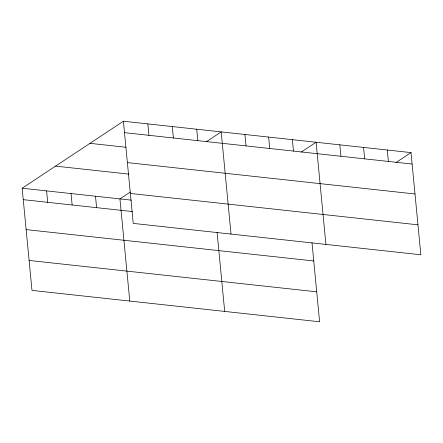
<?xml version="1.0" encoding="UTF-8"?>
<svg xmlns="http://www.w3.org/2000/svg" width="443" height="443" viewBox="0 0 443 443"><rect width="100%" height="100%" fill="white"/><g stroke="black" fill="none" stroke-linecap="round" stroke-linejoin="round"><path stroke-width="0.66" d="M311.983 242.598L319.602 321.773L31.99 290.398L22.15 188.225L123.398 121.227L411.01 152.602L420.85 254.775L133.232 223.399L123.398 121.227M130.308 192.035L119.942 198.896L129.777 301.063M206.205 141.81L221.184 131.898L231.024 234.065M301.124 152.159L316.097 142.253L325.937 244.42M396.036 162.515L411.01 152.602M124.494 132.656L412.112 164.032M89.984 143.338L125.978 147.264M127.379 162.603L414.997 193.979M55.563 166.119L128.902 174.116M130.353 193.453L417.965 224.828M22.15 188.225L131.466 200.153M23.252 199.655L132.568 211.577M26.131 229.596L313.749 260.971M29.105 260.451L316.723 291.826M387.282 150.016L388.384 161.446M363.553 147.43L364.655 158.854M339.825 144.839L340.927 156.268M292.369 139.661L293.471 151.091M268.641 137.075L269.743 148.499M244.913 134.484L246.015 145.913M217.07 232.243L224.69 311.418M196.736 129.229L197.838 140.658M172.288 126.565L173.39 137.989M147.846 123.896L148.942 135.325M95.494 196.227L96.591 207.656M71.046 193.558L72.143 204.987M46.598 190.894L47.7 202.318"/></g></svg>
